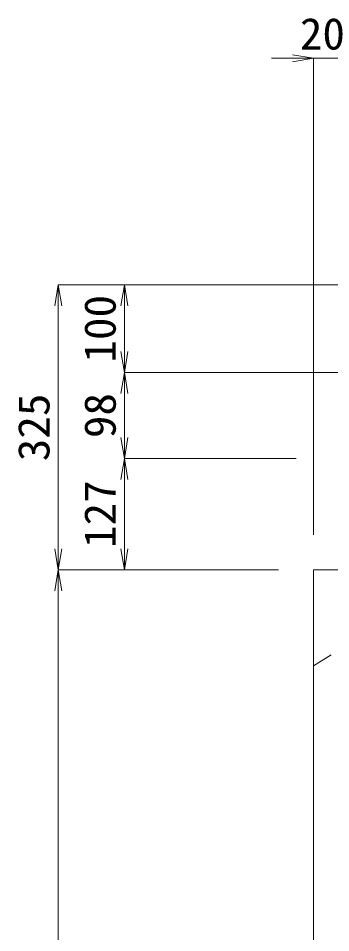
# Model space of a CAD drawing. Units: millimetres at full size; some dimension numbers follow another scale. Extents: x -734 to 58102, y 49499 to 87169.
# Drawn here: x 17692 to 18048, y 59980 to 61023 of the extents above; entities that cross this region are included whole.
import ezdxf
from ezdxf.enums import TextEntityAlignment as Align

# ---------------------------------------------------------------- set-up
doc = ezdxf.new("R2010")
doc.units = ezdxf.units.MM
doc.header["$LTSCALE"] = 50
doc.linetypes.add('USER1', pattern=[1.35, 0.75, -0.6])
doc.layers.add('寸法線', color=7, linetype='Continuous', lineweight=13)
doc.layers.add('本体', color=2, linetype='Continuous', lineweight=20)
doc.styles.add('ＭＳ 明朝', font='')
doc.styles.get('ＭＳ 明朝').set_extended_font_data('MS Mincho')

# ---------------------------------------------------------------- blocks, each defined once
blk = doc.blocks.new('open_arrow')
at = {"color": 0, "linetype": 'Continuous', "lineweight": -2}
blk.add_lwpolyline([(7.5, 1.25), (0, 0), (7.5, -1.25)], dxfattribs=at)

msp = doc.modelspace()

# ---------------------------------------------------------------- linework, layer by layer
at = {"layer": '寸法線'}
for p, q in [((18096.91, 60977.08), (17980.91, 60977.08)), ((18028.91, 60433.66), (18028.91, 60977.08)), ((17737.55, 60393.64), (17737.55, 60718.64)), ((18133.89, 60718.64), (17737.55, 60718.64)), ((17813.1, 60718.64), (17813.1, 60618.64)), ((18133.89, 60718.64), (17813.1, 60718.64)), ((18128.89, 60618.64), (17813.1, 60618.64)), ((17813.1, 60618.64), (17813.1, 60520.64)), ((18128.89, 60618.64), (17813.1, 60618.64)), ((17813.1, 60520.64), (17813.1, 60393.64)), ((18008.89, 60520.64), (17813.1, 60520.64)), ((18008.89, 60520.64), (17813.1, 60520.64)), ((17737.55, 60393.64), (17737.55, 59393.64)), ((17988.89, 60393.64), (17737.55, 60393.64)), ((17988.89, 60393.64), (17737.55, 60393.64)), ((17988.89, 60393.64), (17813.1, 60393.64))]:
    msp.add_line(p, q, dxfattribs=at)
at = {"layer": '本体'}
for p, q in [((18028.91, 60393.64), (18028.91, 59143.64)), ((18498.91, 60393.64), (18028.91, 60393.64))]:
    msp.add_line(p, q, dxfattribs=at)
at = {"layer": '本体', "linetype": 'USER1', "lineweight": 9}
msp.add_line((18028.92, 60284.13), (18048.92, 60296.64), dxfattribs=at)

# ---------------------------------------------------------------- block references
at = {"layer": '寸法線', "xscale": 3.2, "yscale": 3.2}
for p, rotation in [((18028.91, 60977.08), 180), ((17737.55, 60718.64), 270), ((17813.1, 60718.64), 270), ((17813.1, 60618.64), 90), ((17813.1, 60618.64), 270), ((17813.1, 60520.64), 90), ((17813.1, 60520.64), 270), ((17737.55, 60393.64), 90), ((17813.1, 60393.64), 90), ((17737.55, 60393.64), 270)]:
    msp.add_blockref('open_arrow', p, dxfattribs=dict(at, rotation=rotation))

# ---------------------------------------------------------------- texts
at = {"layer": '寸法線', "style": 'ＭＳ 明朝', "width": 1.05}
msp.add_text('20', height=36.03, dxfattribs=at).set_placement((18038.91, 61005.1), align=Align.MIDDLE_CENTER)
for s, p in [('100', (17785.08, 60668.64)), ('325', (17709.53, 60556.14)), ('98', (17785.08, 60569.64)), ('127', (17785.08, 60457.14))]:
    msp.add_text(s, height=36.03, rotation=90, dxfattribs=at).set_placement(p, align=Align.MIDDLE_CENTER)

doc.saveas('drawing.dxf')
